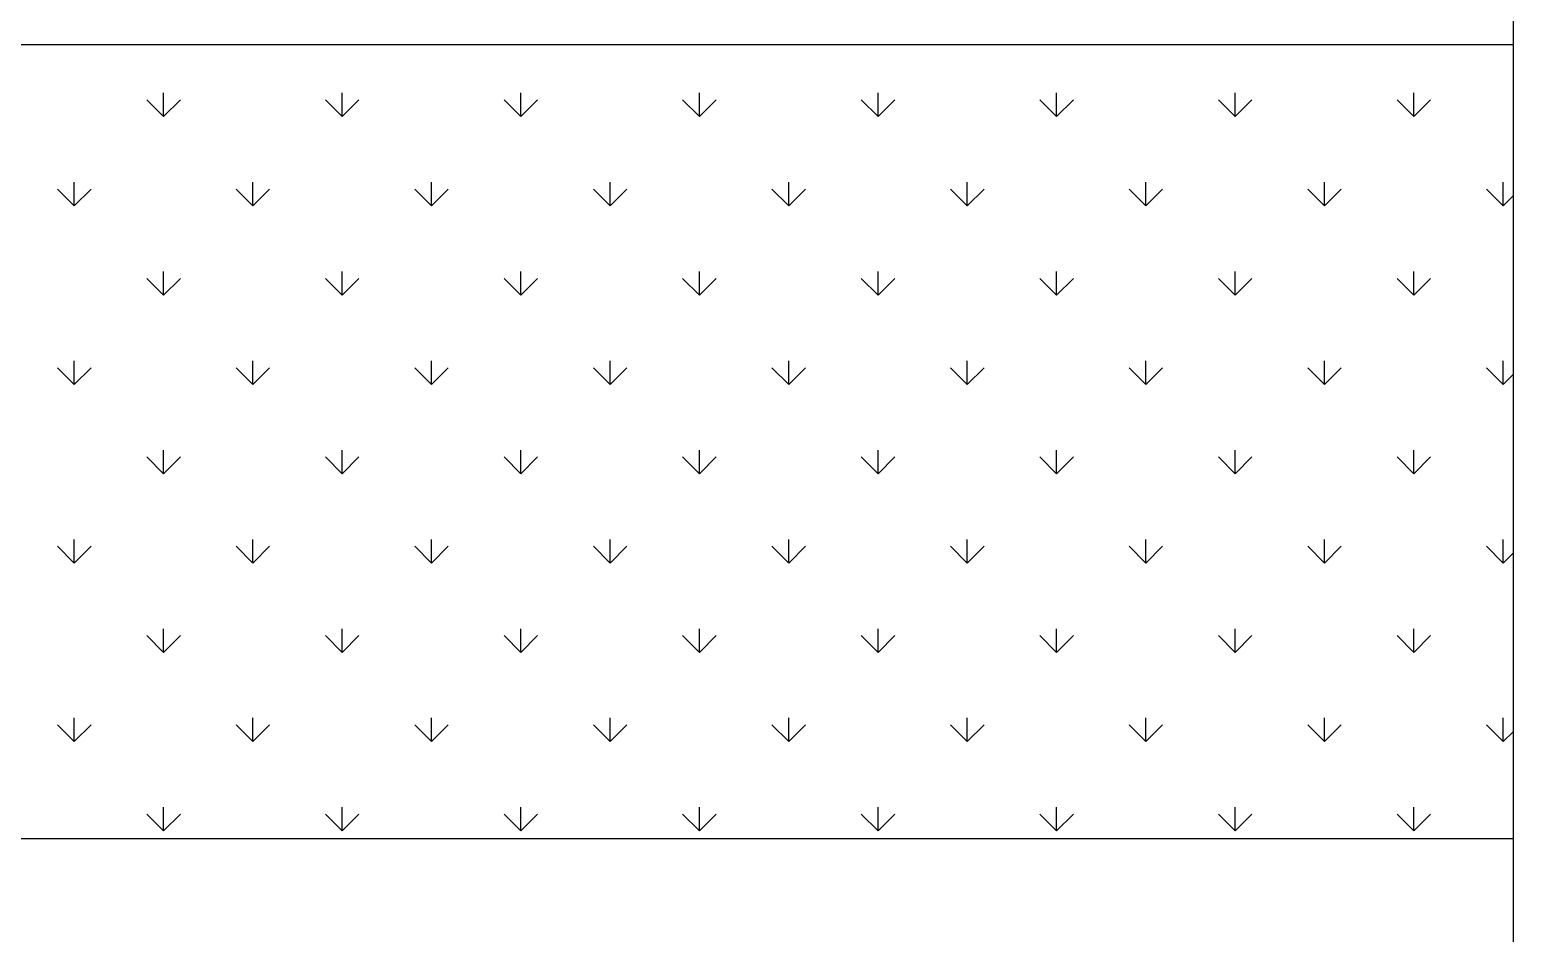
# Model space of a CAD drawing. Header units: inches. Extents: x -580 to 220, y 1335 to 2135.
# Drawn here: x -15.9 to 46.8, y 1909.5 to 1947.7 of the extents above; entities that cross this region are included whole.
import ezdxf

# ---------------------------------------------------------------- set-up
doc = ezdxf.new("R2010")
doc.units = ezdxf.units.IN
doc.header["$MEASUREMENT"] = 0
for name, color, linetype in [('Corte exterior', 7, 'Continuous'), ('Grabado linea bajo', 7, 'Continuous'), ('grabado linea intenso', 7, 'Continuous'), ('grabado linea medio', 7, 'Continuous')]:
    doc.layers.add(name, color=color, linetype=linetype)

# ---------------------------------------------------------------- blocks, each defined once
blk = doc.blocks.new('block 3')
at = {"layer": 'Corte exterior', "color": 1, "lineweight": 25}
blk.add_lwpolyline([(-553.238, 1812.995), (46.762, 1812.995), (46.762, 2112.995), (-553.238, 2112.995), (-553.238, 1812.995)], dxfattribs=at)
blk = doc.blocks.new('block 15')
at = {"layer": 'grabado linea intenso', "color": 2, "lineweight": 25}
blk.add_open_spline([(46.762, 2033.546), (46.762, 2033.546), (-202.238, 2033.546), (-202.238, 2033.546), (-207.761, 2033.546), (-212.238, 2029.069), (-212.238, 2023.546), (-212.238, 2023.546), (-212.238, 1923.546), (-212.238, 1923.546), (-212.238, 1918.023), (-207.761, 1913.546), (-202.238, 1913.546), (-202.238, 1913.546), (46.762, 1913.546), (46.762, 1913.546)], degree=3, knots=[0, 0, 0, 0, 1, 1, 1, 2, 2, 2, 3, 3, 3, 4, 4, 4, 5, 5, 5, 5], dxfattribs=at)
blk = doc.blocks.new('block 21')
at = {"layer": 'grabado linea medio', "color": 3, "lineweight": 25}
blk.add_lwpolyline([(-54.776, 1913.546), (-54.776, 1947.077), (46.762, 1947.077)], dxfattribs=at)
blk = doc.blocks.new('block 574')
at = {"layer": 'Grabado linea bajo', "color": 4, "lineweight": 25}
blk.add_lwpolyline([(-14.018, 1917.64), (-14.018, 1918.64)], dxfattribs=at)
blk = doc.blocks.new('block 575')
at = {"layer": 'Grabado linea bajo', "color": 4, "lineweight": 25}
blk.add_lwpolyline([(-14.018, 1925.183), (-14.018, 1926.183)], dxfattribs=at)
blk = doc.blocks.new('block 576')
at = {"layer": 'Grabado linea bajo', "color": 4, "lineweight": 25}
blk.add_lwpolyline([(-14.018, 1932.726), (-14.018, 1933.727)], dxfattribs=at)
blk = doc.blocks.new('block 577')
at = {"layer": 'Grabado linea bajo', "color": 4, "lineweight": 25}
blk.add_lwpolyline([(-14.018, 1940.27), (-14.018, 1941.27)], dxfattribs=at)
blk = doc.blocks.new('block 583')
at = {"layer": 'Grabado linea bajo', "color": 4, "lineweight": 25}
blk.add_lwpolyline([(-10.247, 1913.868), (-10.247, 1914.868)], dxfattribs=at)
blk = doc.blocks.new('block 584')
at = {"layer": 'Grabado linea bajo', "color": 4, "lineweight": 25}
blk.add_lwpolyline([(-10.247, 1921.411), (-10.247, 1922.411)], dxfattribs=at)
blk = doc.blocks.new('block 585')
at = {"layer": 'Grabado linea bajo', "color": 4, "lineweight": 25}
blk.add_lwpolyline([(-10.247, 1928.955), (-10.247, 1929.955)], dxfattribs=at)
blk = doc.blocks.new('block 586')
at = {"layer": 'Grabado linea bajo', "color": 4, "lineweight": 25}
blk.add_lwpolyline([(-10.247, 1936.498), (-10.247, 1937.498)], dxfattribs=at)
blk = doc.blocks.new('block 587')
at = {"layer": 'Grabado linea bajo', "color": 4, "lineweight": 25}
blk.add_lwpolyline([(-10.247, 1944.042), (-10.247, 1945.042)], dxfattribs=at)
blk = doc.blocks.new('block 592')
at = {"layer": 'Grabado linea bajo', "color": 4, "lineweight": 25}
blk.add_lwpolyline([(-6.475, 1917.64), (-6.475, 1918.64)], dxfattribs=at)
blk = doc.blocks.new('block 593')
at = {"layer": 'Grabado linea bajo', "color": 4, "lineweight": 25}
blk.add_lwpolyline([(-6.475, 1925.183), (-6.475, 1926.183)], dxfattribs=at)
blk = doc.blocks.new('block 594')
at = {"layer": 'Grabado linea bajo', "color": 4, "lineweight": 25}
blk.add_lwpolyline([(-6.475, 1932.726), (-6.475, 1933.727)], dxfattribs=at)
blk = doc.blocks.new('block 595')
at = {"layer": 'Grabado linea bajo', "color": 4, "lineweight": 25}
blk.add_lwpolyline([(-6.475, 1940.27), (-6.475, 1941.27)], dxfattribs=at)
blk = doc.blocks.new('block 601')
at = {"layer": 'Grabado linea bajo', "color": 4, "lineweight": 25}
blk.add_lwpolyline([(-2.703, 1913.868), (-2.703, 1914.868)], dxfattribs=at)
blk = doc.blocks.new('block 602')
at = {"layer": 'Grabado linea bajo', "color": 4, "lineweight": 25}
blk.add_lwpolyline([(-2.703, 1921.411), (-2.703, 1922.411)], dxfattribs=at)
blk = doc.blocks.new('block 603')
at = {"layer": 'Grabado linea bajo', "color": 4, "lineweight": 25}
blk.add_lwpolyline([(-2.703, 1928.955), (-2.703, 1929.955)], dxfattribs=at)
blk = doc.blocks.new('block 604')
at = {"layer": 'Grabado linea bajo', "color": 4, "lineweight": 25}
blk.add_lwpolyline([(-2.703, 1936.498), (-2.703, 1937.498)], dxfattribs=at)
blk = doc.blocks.new('block 605')
at = {"layer": 'Grabado linea bajo', "color": 4, "lineweight": 25}
blk.add_lwpolyline([(-2.703, 1944.042), (-2.703, 1945.042)], dxfattribs=at)
blk = doc.blocks.new('block 610')
at = {"layer": 'Grabado linea bajo', "color": 4, "lineweight": 25}
blk.add_lwpolyline([(1.068, 1917.64), (1.068, 1918.64)], dxfattribs=at)
blk = doc.blocks.new('block 611')
at = {"layer": 'Grabado linea bajo', "color": 4, "lineweight": 25}
blk.add_lwpolyline([(1.068, 1925.183), (1.068, 1926.183)], dxfattribs=at)
blk = doc.blocks.new('block 612')
at = {"layer": 'Grabado linea bajo', "color": 4, "lineweight": 25}
blk.add_lwpolyline([(1.068, 1932.726), (1.068, 1933.727)], dxfattribs=at)
blk = doc.blocks.new('block 613')
at = {"layer": 'Grabado linea bajo', "color": 4, "lineweight": 25}
blk.add_lwpolyline([(1.068, 1940.27), (1.068, 1941.27)], dxfattribs=at)
blk = doc.blocks.new('block 619')
at = {"layer": 'Grabado linea bajo', "color": 4, "lineweight": 25}
blk.add_lwpolyline([(4.84, 1913.868), (4.84, 1914.868)], dxfattribs=at)
blk = doc.blocks.new('block 620')
at = {"layer": 'Grabado linea bajo', "color": 4, "lineweight": 25}
blk.add_lwpolyline([(4.84, 1921.411), (4.84, 1922.411)], dxfattribs=at)
blk = doc.blocks.new('block 621')
at = {"layer": 'Grabado linea bajo', "color": 4, "lineweight": 25}
blk.add_lwpolyline([(4.84, 1928.955), (4.84, 1929.955)], dxfattribs=at)
blk = doc.blocks.new('block 622')
at = {"layer": 'Grabado linea bajo', "color": 4, "lineweight": 25}
blk.add_lwpolyline([(4.84, 1936.498), (4.84, 1937.498)], dxfattribs=at)
blk = doc.blocks.new('block 623')
at = {"layer": 'Grabado linea bajo', "color": 4, "lineweight": 25}
blk.add_lwpolyline([(4.84, 1944.042), (4.84, 1945.042)], dxfattribs=at)
blk = doc.blocks.new('block 628')
at = {"layer": 'Grabado linea bajo', "color": 4, "lineweight": 25}
blk.add_lwpolyline([(8.612, 1917.64), (8.612, 1918.64)], dxfattribs=at)
blk = doc.blocks.new('block 629')
at = {"layer": 'Grabado linea bajo', "color": 4, "lineweight": 25}
blk.add_lwpolyline([(8.612, 1925.183), (8.612, 1926.183)], dxfattribs=at)
blk = doc.blocks.new('block 630')
at = {"layer": 'Grabado linea bajo', "color": 4, "lineweight": 25}
blk.add_lwpolyline([(8.612, 1932.726), (8.612, 1933.727)], dxfattribs=at)
blk = doc.blocks.new('block 631')
at = {"layer": 'Grabado linea bajo', "color": 4, "lineweight": 25}
blk.add_lwpolyline([(8.612, 1940.27), (8.612, 1941.27)], dxfattribs=at)
blk = doc.blocks.new('block 637')
at = {"layer": 'Grabado linea bajo', "color": 4, "lineweight": 25}
blk.add_lwpolyline([(12.384, 1913.868), (12.384, 1914.868)], dxfattribs=at)
blk = doc.blocks.new('block 638')
at = {"layer": 'Grabado linea bajo', "color": 4, "lineweight": 25}
blk.add_lwpolyline([(12.384, 1921.411), (12.384, 1922.411)], dxfattribs=at)
blk = doc.blocks.new('block 639')
at = {"layer": 'Grabado linea bajo', "color": 4, "lineweight": 25}
blk.add_lwpolyline([(12.384, 1928.955), (12.384, 1929.955)], dxfattribs=at)
blk = doc.blocks.new('block 640')
at = {"layer": 'Grabado linea bajo', "color": 4, "lineweight": 25}
blk.add_lwpolyline([(12.384, 1936.498), (12.384, 1937.498)], dxfattribs=at)
blk = doc.blocks.new('block 641')
at = {"layer": 'Grabado linea bajo', "color": 4, "lineweight": 25}
blk.add_lwpolyline([(12.384, 1944.042), (12.384, 1945.042)], dxfattribs=at)
blk = doc.blocks.new('block 646')
at = {"layer": 'Grabado linea bajo', "color": 4, "lineweight": 25}
blk.add_lwpolyline([(16.155, 1917.64), (16.155, 1918.64)], dxfattribs=at)
blk = doc.blocks.new('block 647')
at = {"layer": 'Grabado linea bajo', "color": 4, "lineweight": 25}
blk.add_lwpolyline([(16.155, 1925.183), (16.155, 1926.183)], dxfattribs=at)
blk = doc.blocks.new('block 648')
at = {"layer": 'Grabado linea bajo', "color": 4, "lineweight": 25}
blk.add_lwpolyline([(16.155, 1932.726), (16.155, 1933.727)], dxfattribs=at)
blk = doc.blocks.new('block 649')
at = {"layer": 'Grabado linea bajo', "color": 4, "lineweight": 25}
blk.add_lwpolyline([(16.155, 1940.27), (16.155, 1941.27)], dxfattribs=at)
blk = doc.blocks.new('block 655')
at = {"layer": 'Grabado linea bajo', "color": 4, "lineweight": 25}
blk.add_lwpolyline([(19.927, 1913.868), (19.927, 1914.868)], dxfattribs=at)
blk = doc.blocks.new('block 656')
at = {"layer": 'Grabado linea bajo', "color": 4, "lineweight": 25}
blk.add_lwpolyline([(19.927, 1921.411), (19.927, 1922.411)], dxfattribs=at)
blk = doc.blocks.new('block 657')
at = {"layer": 'Grabado linea bajo', "color": 4, "lineweight": 25}
blk.add_lwpolyline([(19.927, 1928.955), (19.927, 1929.955)], dxfattribs=at)
blk = doc.blocks.new('block 658')
at = {"layer": 'Grabado linea bajo', "color": 4, "lineweight": 25}
blk.add_lwpolyline([(19.927, 1936.498), (19.927, 1937.498)], dxfattribs=at)
blk = doc.blocks.new('block 659')
at = {"layer": 'Grabado linea bajo', "color": 4, "lineweight": 25}
blk.add_lwpolyline([(19.927, 1944.042), (19.927, 1945.042)], dxfattribs=at)
blk = doc.blocks.new('block 664')
at = {"layer": 'Grabado linea bajo', "color": 4, "lineweight": 25}
blk.add_lwpolyline([(23.699, 1917.64), (23.699, 1918.64)], dxfattribs=at)
blk = doc.blocks.new('block 665')
at = {"layer": 'Grabado linea bajo', "color": 4, "lineweight": 25}
blk.add_lwpolyline([(23.699, 1925.183), (23.699, 1926.183)], dxfattribs=at)
blk = doc.blocks.new('block 666')
at = {"layer": 'Grabado linea bajo', "color": 4, "lineweight": 25}
blk.add_lwpolyline([(23.699, 1932.726), (23.699, 1933.727)], dxfattribs=at)
blk = doc.blocks.new('block 667')
at = {"layer": 'Grabado linea bajo', "color": 4, "lineweight": 25}
blk.add_lwpolyline([(23.699, 1940.27), (23.699, 1941.27)], dxfattribs=at)
blk = doc.blocks.new('block 673')
at = {"layer": 'Grabado linea bajo', "color": 4, "lineweight": 25}
blk.add_lwpolyline([(27.47, 1913.868), (27.47, 1914.868)], dxfattribs=at)
blk = doc.blocks.new('block 674')
at = {"layer": 'Grabado linea bajo', "color": 4, "lineweight": 25}
blk.add_lwpolyline([(27.47, 1921.411), (27.47, 1922.411)], dxfattribs=at)
blk = doc.blocks.new('block 675')
at = {"layer": 'Grabado linea bajo', "color": 4, "lineweight": 25}
blk.add_lwpolyline([(27.47, 1928.955), (27.47, 1929.955)], dxfattribs=at)
blk = doc.blocks.new('block 676')
at = {"layer": 'Grabado linea bajo', "color": 4, "lineweight": 25}
blk.add_lwpolyline([(27.47, 1936.498), (27.47, 1937.498)], dxfattribs=at)
blk = doc.blocks.new('block 677')
at = {"layer": 'Grabado linea bajo', "color": 4, "lineweight": 25}
blk.add_lwpolyline([(27.47, 1944.042), (27.47, 1945.042)], dxfattribs=at)
blk = doc.blocks.new('block 682')
at = {"layer": 'Grabado linea bajo', "color": 4, "lineweight": 25}
blk.add_lwpolyline([(31.242, 1917.64), (31.242, 1918.64)], dxfattribs=at)
blk = doc.blocks.new('block 683')
at = {"layer": 'Grabado linea bajo', "color": 4, "lineweight": 25}
blk.add_lwpolyline([(31.242, 1925.183), (31.242, 1926.183)], dxfattribs=at)
blk = doc.blocks.new('block 684')
at = {"layer": 'Grabado linea bajo', "color": 4, "lineweight": 25}
blk.add_lwpolyline([(31.242, 1932.726), (31.242, 1933.727)], dxfattribs=at)
blk = doc.blocks.new('block 685')
at = {"layer": 'Grabado linea bajo', "color": 4, "lineweight": 25}
blk.add_lwpolyline([(31.242, 1940.27), (31.242, 1941.27)], dxfattribs=at)
blk = doc.blocks.new('block 691')
at = {"layer": 'Grabado linea bajo', "color": 4, "lineweight": 25}
blk.add_lwpolyline([(35.014, 1913.868), (35.014, 1914.868)], dxfattribs=at)
blk = doc.blocks.new('block 692')
at = {"layer": 'Grabado linea bajo', "color": 4, "lineweight": 25}
blk.add_lwpolyline([(35.014, 1921.411), (35.014, 1922.411)], dxfattribs=at)
blk = doc.blocks.new('block 693')
at = {"layer": 'Grabado linea bajo', "color": 4, "lineweight": 25}
blk.add_lwpolyline([(35.014, 1928.955), (35.014, 1929.955)], dxfattribs=at)
blk = doc.blocks.new('block 694')
at = {"layer": 'Grabado linea bajo', "color": 4, "lineweight": 25}
blk.add_lwpolyline([(35.014, 1936.498), (35.014, 1937.498)], dxfattribs=at)
blk = doc.blocks.new('block 695')
at = {"layer": 'Grabado linea bajo', "color": 4, "lineweight": 25}
blk.add_lwpolyline([(35.014, 1944.042), (35.014, 1945.042)], dxfattribs=at)
blk = doc.blocks.new('block 700')
at = {"layer": 'Grabado linea bajo', "color": 4, "lineweight": 25}
blk.add_lwpolyline([(38.786, 1917.64), (38.786, 1918.64)], dxfattribs=at)
blk = doc.blocks.new('block 701')
at = {"layer": 'Grabado linea bajo', "color": 4, "lineweight": 25}
blk.add_lwpolyline([(38.786, 1925.183), (38.786, 1926.183)], dxfattribs=at)
blk = doc.blocks.new('block 702')
at = {"layer": 'Grabado linea bajo', "color": 4, "lineweight": 25}
blk.add_lwpolyline([(38.786, 1932.726), (38.786, 1933.727)], dxfattribs=at)
blk = doc.blocks.new('block 703')
at = {"layer": 'Grabado linea bajo', "color": 4, "lineweight": 25}
blk.add_lwpolyline([(38.786, 1940.27), (38.786, 1941.27)], dxfattribs=at)
blk = doc.blocks.new('block 709')
at = {"layer": 'Grabado linea bajo', "color": 4, "lineweight": 25}
blk.add_lwpolyline([(42.557, 1913.868), (42.557, 1914.868)], dxfattribs=at)
blk = doc.blocks.new('block 710')
at = {"layer": 'Grabado linea bajo', "color": 4, "lineweight": 25}
blk.add_lwpolyline([(42.557, 1921.411), (42.557, 1922.411)], dxfattribs=at)
blk = doc.blocks.new('block 711')
at = {"layer": 'Grabado linea bajo', "color": 4, "lineweight": 25}
blk.add_lwpolyline([(42.557, 1928.955), (42.557, 1929.955)], dxfattribs=at)
blk = doc.blocks.new('block 712')
at = {"layer": 'Grabado linea bajo', "color": 4, "lineweight": 25}
blk.add_lwpolyline([(42.557, 1936.498), (42.557, 1937.498)], dxfattribs=at)
blk = doc.blocks.new('block 713')
at = {"layer": 'Grabado linea bajo', "color": 4, "lineweight": 25}
blk.add_lwpolyline([(42.557, 1944.042), (42.557, 1945.042)], dxfattribs=at)
blk = doc.blocks.new('block 718')
at = {"layer": 'Grabado linea bajo', "color": 4, "lineweight": 25}
blk.add_lwpolyline([(46.329, 1917.64), (46.329, 1918.64)], dxfattribs=at)
blk = doc.blocks.new('block 719')
at = {"layer": 'Grabado linea bajo', "color": 4, "lineweight": 25}
blk.add_lwpolyline([(46.329, 1925.183), (46.329, 1926.183)], dxfattribs=at)
blk = doc.blocks.new('block 720')
at = {"layer": 'Grabado linea bajo', "color": 4, "lineweight": 25}
blk.add_lwpolyline([(46.329, 1932.726), (46.329, 1933.727)], dxfattribs=at)
blk = doc.blocks.new('block 721')
at = {"layer": 'Grabado linea bajo', "color": 4, "lineweight": 25}
blk.add_lwpolyline([(46.329, 1940.27), (46.329, 1941.27)], dxfattribs=at)
blk = doc.blocks.new('block 1353')
at = {"layer": 'Grabado linea bajo', "color": 4, "lineweight": 25}
blk.add_lwpolyline([(-14.018, 1940.27), (-13.311, 1940.977)], dxfattribs=at)
blk = doc.blocks.new('block 1354')
at = {"layer": 'Grabado linea bajo', "color": 4, "lineweight": 25}
blk.add_lwpolyline([(-10.247, 1944.042), (-9.539, 1944.749)], dxfattribs=at)
blk = doc.blocks.new('block 1361')
at = {"layer": 'Grabado linea bajo', "color": 4, "lineweight": 25}
blk.add_lwpolyline([(-14.018, 1932.726), (-13.311, 1933.434)], dxfattribs=at)
blk = doc.blocks.new('block 1362')
at = {"layer": 'Grabado linea bajo', "color": 4, "lineweight": 25}
blk.add_lwpolyline([(-10.247, 1936.498), (-9.539, 1937.205)], dxfattribs=at)
blk = doc.blocks.new('block 1363')
at = {"layer": 'Grabado linea bajo', "color": 4, "lineweight": 25}
blk.add_lwpolyline([(-6.475, 1940.27), (-5.768, 1940.977)], dxfattribs=at)
blk = doc.blocks.new('block 1364')
at = {"layer": 'Grabado linea bajo', "color": 4, "lineweight": 25}
blk.add_lwpolyline([(-2.703, 1944.042), (-1.996, 1944.749)], dxfattribs=at)
blk = doc.blocks.new('block 1368')
at = {"layer": 'Grabado linea bajo', "color": 4, "lineweight": 25}
blk.add_lwpolyline([(-14.018, 1925.183), (-13.311, 1925.89)], dxfattribs=at)
blk = doc.blocks.new('block 1369')
at = {"layer": 'Grabado linea bajo', "color": 4, "lineweight": 25}
blk.add_lwpolyline([(-10.247, 1928.955), (-9.539, 1929.662)], dxfattribs=at)
blk = doc.blocks.new('block 1370')
at = {"layer": 'Grabado linea bajo', "color": 4, "lineweight": 25}
blk.add_lwpolyline([(-6.475, 1932.726), (-5.768, 1933.434)], dxfattribs=at)
blk = doc.blocks.new('block 1371')
at = {"layer": 'Grabado linea bajo', "color": 4, "lineweight": 25}
blk.add_lwpolyline([(-2.703, 1936.498), (-1.996, 1937.205)], dxfattribs=at)
blk = doc.blocks.new('block 1372')
at = {"layer": 'Grabado linea bajo', "color": 4, "lineweight": 25}
blk.add_lwpolyline([(1.068, 1940.27), (1.776, 1940.977)], dxfattribs=at)
blk = doc.blocks.new('block 1373')
at = {"layer": 'Grabado linea bajo', "color": 4, "lineweight": 25}
blk.add_lwpolyline([(4.84, 1944.042), (5.547, 1944.749)], dxfattribs=at)
blk = doc.blocks.new('block 1375')
at = {"layer": 'Grabado linea bajo', "color": 4, "lineweight": 25}
blk.add_lwpolyline([(-14.018, 1917.64), (-13.311, 1918.347)], dxfattribs=at)
blk = doc.blocks.new('block 1376')
at = {"layer": 'Grabado linea bajo', "color": 4, "lineweight": 25}
blk.add_lwpolyline([(-10.247, 1921.411), (-9.539, 1922.119)], dxfattribs=at)
blk = doc.blocks.new('block 1377')
at = {"layer": 'Grabado linea bajo', "color": 4, "lineweight": 25}
blk.add_lwpolyline([(-6.475, 1925.183), (-5.768, 1925.89)], dxfattribs=at)
blk = doc.blocks.new('block 1378')
at = {"layer": 'Grabado linea bajo', "color": 4, "lineweight": 25}
blk.add_lwpolyline([(-2.703, 1928.955), (-1.996, 1929.662)], dxfattribs=at)
blk = doc.blocks.new('block 1379')
at = {"layer": 'Grabado linea bajo', "color": 4, "lineweight": 25}
blk.add_lwpolyline([(1.068, 1932.726), (1.776, 1933.434)], dxfattribs=at)
blk = doc.blocks.new('block 1380')
at = {"layer": 'Grabado linea bajo', "color": 4, "lineweight": 25}
blk.add_lwpolyline([(4.84, 1936.498), (5.547, 1937.205)], dxfattribs=at)
blk = doc.blocks.new('block 1381')
at = {"layer": 'Grabado linea bajo', "color": 4, "lineweight": 25}
blk.add_lwpolyline([(8.612, 1940.27), (9.319, 1940.977)], dxfattribs=at)
blk = doc.blocks.new('block 1382')
at = {"layer": 'Grabado linea bajo', "color": 4, "lineweight": 25}
blk.add_lwpolyline([(12.384, 1944.042), (13.091, 1944.749)], dxfattribs=at)
blk = doc.blocks.new('block 1383')
at = {"layer": 'Grabado linea bajo', "color": 4, "lineweight": 25}
blk.add_lwpolyline([(-10.247, 1913.868), (-9.539, 1914.575)], dxfattribs=at)
blk = doc.blocks.new('block 1384')
at = {"layer": 'Grabado linea bajo', "color": 4, "lineweight": 25}
blk.add_lwpolyline([(-6.475, 1917.64), (-5.768, 1918.347)], dxfattribs=at)
blk = doc.blocks.new('block 1385')
at = {"layer": 'Grabado linea bajo', "color": 4, "lineweight": 25}
blk.add_lwpolyline([(-2.703, 1921.411), (-1.996, 1922.119)], dxfattribs=at)
blk = doc.blocks.new('block 1386')
at = {"layer": 'Grabado linea bajo', "color": 4, "lineweight": 25}
blk.add_lwpolyline([(1.068, 1925.183), (1.776, 1925.89)], dxfattribs=at)
blk = doc.blocks.new('block 1387')
at = {"layer": 'Grabado linea bajo', "color": 4, "lineweight": 25}
blk.add_lwpolyline([(4.84, 1928.955), (5.547, 1929.662)], dxfattribs=at)
blk = doc.blocks.new('block 1388')
at = {"layer": 'Grabado linea bajo', "color": 4, "lineweight": 25}
blk.add_lwpolyline([(8.612, 1932.726), (9.319, 1933.434)], dxfattribs=at)
blk = doc.blocks.new('block 1389')
at = {"layer": 'Grabado linea bajo', "color": 4, "lineweight": 25}
blk.add_lwpolyline([(12.384, 1936.498), (13.091, 1937.205)], dxfattribs=at)
blk = doc.blocks.new('block 1390')
at = {"layer": 'Grabado linea bajo', "color": 4, "lineweight": 25}
blk.add_lwpolyline([(16.155, 1940.27), (16.863, 1940.977)], dxfattribs=at)
blk = doc.blocks.new('block 1391')
at = {"layer": 'Grabado linea bajo', "color": 4, "lineweight": 25}
blk.add_lwpolyline([(19.927, 1944.042), (20.634, 1944.749)], dxfattribs=at)
blk = doc.blocks.new('block 1392')
at = {"layer": 'Grabado linea bajo', "color": 4, "lineweight": 25}
blk.add_lwpolyline([(-2.703, 1913.868), (-1.996, 1914.575)], dxfattribs=at)
blk = doc.blocks.new('block 1393')
at = {"layer": 'Grabado linea bajo', "color": 4, "lineweight": 25}
blk.add_lwpolyline([(1.068, 1917.64), (1.776, 1918.347)], dxfattribs=at)
blk = doc.blocks.new('block 1394')
at = {"layer": 'Grabado linea bajo', "color": 4, "lineweight": 25}
blk.add_lwpolyline([(4.84, 1921.411), (5.547, 1922.119)], dxfattribs=at)
blk = doc.blocks.new('block 1395')
at = {"layer": 'Grabado linea bajo', "color": 4, "lineweight": 25}
blk.add_lwpolyline([(8.612, 1925.183), (9.319, 1925.89)], dxfattribs=at)
blk = doc.blocks.new('block 1396')
at = {"layer": 'Grabado linea bajo', "color": 4, "lineweight": 25}
blk.add_lwpolyline([(12.384, 1928.955), (13.091, 1929.662)], dxfattribs=at)
blk = doc.blocks.new('block 1397')
at = {"layer": 'Grabado linea bajo', "color": 4, "lineweight": 25}
blk.add_lwpolyline([(16.155, 1932.726), (16.863, 1933.434)], dxfattribs=at)
blk = doc.blocks.new('block 1398')
at = {"layer": 'Grabado linea bajo', "color": 4, "lineweight": 25}
blk.add_lwpolyline([(19.927, 1936.498), (20.634, 1937.205)], dxfattribs=at)
blk = doc.blocks.new('block 1399')
at = {"layer": 'Grabado linea bajo', "color": 4, "lineweight": 25}
blk.add_lwpolyline([(23.699, 1940.27), (24.406, 1940.977)], dxfattribs=at)
blk = doc.blocks.new('block 1400')
at = {"layer": 'Grabado linea bajo', "color": 4, "lineweight": 25}
blk.add_lwpolyline([(27.47, 1944.042), (28.178, 1944.749)], dxfattribs=at)
blk = doc.blocks.new('block 1401')
at = {"layer": 'Grabado linea bajo', "color": 4, "lineweight": 25}
blk.add_lwpolyline([(4.84, 1913.868), (5.547, 1914.575)], dxfattribs=at)
blk = doc.blocks.new('block 1402')
at = {"layer": 'Grabado linea bajo', "color": 4, "lineweight": 25}
blk.add_lwpolyline([(8.612, 1917.64), (9.319, 1918.347)], dxfattribs=at)
blk = doc.blocks.new('block 1403')
at = {"layer": 'Grabado linea bajo', "color": 4, "lineweight": 25}
blk.add_lwpolyline([(12.384, 1921.411), (13.091, 1922.119)], dxfattribs=at)
blk = doc.blocks.new('block 1404')
at = {"layer": 'Grabado linea bajo', "color": 4, "lineweight": 25}
blk.add_lwpolyline([(16.155, 1925.183), (16.863, 1925.89)], dxfattribs=at)
blk = doc.blocks.new('block 1405')
at = {"layer": 'Grabado linea bajo', "color": 4, "lineweight": 25}
blk.add_lwpolyline([(19.927, 1928.955), (20.634, 1929.662)], dxfattribs=at)
blk = doc.blocks.new('block 1406')
at = {"layer": 'Grabado linea bajo', "color": 4, "lineweight": 25}
blk.add_lwpolyline([(23.699, 1932.726), (24.406, 1933.434)], dxfattribs=at)
blk = doc.blocks.new('block 1407')
at = {"layer": 'Grabado linea bajo', "color": 4, "lineweight": 25}
blk.add_lwpolyline([(27.47, 1936.498), (28.178, 1937.205)], dxfattribs=at)
blk = doc.blocks.new('block 1408')
at = {"layer": 'Grabado linea bajo', "color": 4, "lineweight": 25}
blk.add_lwpolyline([(31.242, 1940.27), (31.949, 1940.977)], dxfattribs=at)
blk = doc.blocks.new('block 1409')
at = {"layer": 'Grabado linea bajo', "color": 4, "lineweight": 25}
blk.add_lwpolyline([(35.014, 1944.042), (35.721, 1944.749)], dxfattribs=at)
blk = doc.blocks.new('block 1410')
at = {"layer": 'Grabado linea bajo', "color": 4, "lineweight": 25}
blk.add_lwpolyline([(12.384, 1913.868), (13.091, 1914.575)], dxfattribs=at)
blk = doc.blocks.new('block 1411')
at = {"layer": 'Grabado linea bajo', "color": 4, "lineweight": 25}
blk.add_lwpolyline([(16.155, 1917.64), (16.863, 1918.347)], dxfattribs=at)
blk = doc.blocks.new('block 1412')
at = {"layer": 'Grabado linea bajo', "color": 4, "lineweight": 25}
blk.add_lwpolyline([(19.927, 1921.411), (20.634, 1922.119)], dxfattribs=at)
blk = doc.blocks.new('block 1413')
at = {"layer": 'Grabado linea bajo', "color": 4, "lineweight": 25}
blk.add_lwpolyline([(23.699, 1925.183), (24.406, 1925.89)], dxfattribs=at)
blk = doc.blocks.new('block 1414')
at = {"layer": 'Grabado linea bajo', "color": 4, "lineweight": 25}
blk.add_lwpolyline([(27.47, 1928.955), (28.178, 1929.662)], dxfattribs=at)
blk = doc.blocks.new('block 1415')
at = {"layer": 'Grabado linea bajo', "color": 4, "lineweight": 25}
blk.add_lwpolyline([(31.242, 1932.726), (31.949, 1933.434)], dxfattribs=at)
blk = doc.blocks.new('block 1416')
at = {"layer": 'Grabado linea bajo', "color": 4, "lineweight": 25}
blk.add_lwpolyline([(35.014, 1936.498), (35.721, 1937.205)], dxfattribs=at)
blk = doc.blocks.new('block 1417')
at = {"layer": 'Grabado linea bajo', "color": 4, "lineweight": 25}
blk.add_lwpolyline([(38.786, 1940.27), (39.493, 1940.977)], dxfattribs=at)
blk = doc.blocks.new('block 1418')
at = {"layer": 'Grabado linea bajo', "color": 4, "lineweight": 25}
blk.add_lwpolyline([(42.557, 1944.042), (43.264, 1944.749)], dxfattribs=at)
blk = doc.blocks.new('block 1419')
at = {"layer": 'Grabado linea bajo', "color": 4, "lineweight": 25}
blk.add_lwpolyline([(19.927, 1913.868), (20.634, 1914.575)], dxfattribs=at)
blk = doc.blocks.new('block 1420')
at = {"layer": 'Grabado linea bajo', "color": 4, "lineweight": 25}
blk.add_lwpolyline([(23.699, 1917.64), (24.406, 1918.347)], dxfattribs=at)
blk = doc.blocks.new('block 1421')
at = {"layer": 'Grabado linea bajo', "color": 4, "lineweight": 25}
blk.add_lwpolyline([(27.47, 1921.411), (28.178, 1922.119)], dxfattribs=at)
blk = doc.blocks.new('block 1422')
at = {"layer": 'Grabado linea bajo', "color": 4, "lineweight": 25}
blk.add_lwpolyline([(31.242, 1925.183), (31.949, 1925.89)], dxfattribs=at)
blk = doc.blocks.new('block 1423')
at = {"layer": 'Grabado linea bajo', "color": 4, "lineweight": 25}
blk.add_lwpolyline([(35.014, 1928.955), (35.721, 1929.662)], dxfattribs=at)
blk = doc.blocks.new('block 1424')
at = {"layer": 'Grabado linea bajo', "color": 4, "lineweight": 25}
blk.add_lwpolyline([(38.786, 1932.726), (39.493, 1933.434)], dxfattribs=at)
blk = doc.blocks.new('block 1425')
at = {"layer": 'Grabado linea bajo', "color": 4, "lineweight": 25}
blk.add_lwpolyline([(42.557, 1936.498), (43.264, 1937.205)], dxfattribs=at)
blk = doc.blocks.new('block 1426')
at = {"layer": 'Grabado linea bajo', "color": 4, "lineweight": 25}
blk.add_lwpolyline([(46.329, 1940.27), (46.762, 1940.702)], dxfattribs=at)
blk = doc.blocks.new('block 1427')
at = {"layer": 'Grabado linea bajo', "color": 4, "lineweight": 25}
blk.add_lwpolyline([(27.47, 1913.868), (28.178, 1914.575)], dxfattribs=at)
blk = doc.blocks.new('block 1428')
at = {"layer": 'Grabado linea bajo', "color": 4, "lineweight": 25}
blk.add_lwpolyline([(31.242, 1917.64), (31.949, 1918.347)], dxfattribs=at)
blk = doc.blocks.new('block 1429')
at = {"layer": 'Grabado linea bajo', "color": 4, "lineweight": 25}
blk.add_lwpolyline([(35.014, 1921.411), (35.721, 1922.119)], dxfattribs=at)
blk = doc.blocks.new('block 1430')
at = {"layer": 'Grabado linea bajo', "color": 4, "lineweight": 25}
blk.add_lwpolyline([(38.786, 1925.183), (39.493, 1925.89)], dxfattribs=at)
blk = doc.blocks.new('block 1431')
at = {"layer": 'Grabado linea bajo', "color": 4, "lineweight": 25}
blk.add_lwpolyline([(42.557, 1928.955), (43.264, 1929.662)], dxfattribs=at)
blk = doc.blocks.new('block 1432')
at = {"layer": 'Grabado linea bajo', "color": 4, "lineweight": 25}
blk.add_lwpolyline([(46.329, 1932.726), (46.762, 1933.159)], dxfattribs=at)
blk = doc.blocks.new('block 1433')
at = {"layer": 'Grabado linea bajo', "color": 4, "lineweight": 25}
blk.add_lwpolyline([(35.014, 1913.868), (35.721, 1914.575)], dxfattribs=at)
blk = doc.blocks.new('block 1434')
at = {"layer": 'Grabado linea bajo', "color": 4, "lineweight": 25}
blk.add_lwpolyline([(38.786, 1917.64), (39.493, 1918.347)], dxfattribs=at)
blk = doc.blocks.new('block 1435')
at = {"layer": 'Grabado linea bajo', "color": 4, "lineweight": 25}
blk.add_lwpolyline([(42.557, 1921.411), (43.264, 1922.119)], dxfattribs=at)
blk = doc.blocks.new('block 1436')
at = {"layer": 'Grabado linea bajo', "color": 4, "lineweight": 25}
blk.add_lwpolyline([(46.329, 1925.183), (46.762, 1925.616)], dxfattribs=at)
blk = doc.blocks.new('block 1437')
at = {"layer": 'Grabado linea bajo', "color": 4, "lineweight": 25}
blk.add_lwpolyline([(42.557, 1913.868), (43.264, 1914.575)], dxfattribs=at)
blk = doc.blocks.new('block 1438')
at = {"layer": 'Grabado linea bajo', "color": 4, "lineweight": 25}
blk.add_lwpolyline([(46.329, 1917.64), (46.762, 1918.072)], dxfattribs=at)
blk = doc.blocks.new('block 1936')
at = {"layer": 'Grabado linea bajo', "color": 4, "lineweight": 25}
blk.add_lwpolyline([(-10.247, 1913.868), (-10.954, 1914.575)], dxfattribs=at)
blk = doc.blocks.new('block 1937')
at = {"layer": 'Grabado linea bajo', "color": 4, "lineweight": 25}
blk.add_lwpolyline([(-14.018, 1917.64), (-14.726, 1918.347)], dxfattribs=at)
blk = doc.blocks.new('block 1945')
at = {"layer": 'Grabado linea bajo', "color": 4, "lineweight": 25}
blk.add_lwpolyline([(-2.703, 1913.868), (-3.41, 1914.575)], dxfattribs=at)
blk = doc.blocks.new('block 1946')
at = {"layer": 'Grabado linea bajo', "color": 4, "lineweight": 25}
blk.add_lwpolyline([(-6.475, 1917.64), (-7.182, 1918.347)], dxfattribs=at)
blk = doc.blocks.new('block 1947')
at = {"layer": 'Grabado linea bajo', "color": 4, "lineweight": 25}
blk.add_lwpolyline([(-10.247, 1921.411), (-10.954, 1922.119)], dxfattribs=at)
blk = doc.blocks.new('block 1948')
at = {"layer": 'Grabado linea bajo', "color": 4, "lineweight": 25}
blk.add_lwpolyline([(-14.018, 1925.183), (-14.726, 1925.89)], dxfattribs=at)
blk = doc.blocks.new('block 1954')
at = {"layer": 'Grabado linea bajo', "color": 4, "lineweight": 25}
blk.add_lwpolyline([(4.84, 1913.868), (4.133, 1914.575)], dxfattribs=at)
blk = doc.blocks.new('block 1955')
at = {"layer": 'Grabado linea bajo', "color": 4, "lineweight": 25}
blk.add_lwpolyline([(1.068, 1917.64), (0.361, 1918.347)], dxfattribs=at)
blk = doc.blocks.new('block 1956')
at = {"layer": 'Grabado linea bajo', "color": 4, "lineweight": 25}
blk.add_lwpolyline([(-2.703, 1921.411), (-3.41, 1922.119)], dxfattribs=at)
blk = doc.blocks.new('block 1957')
at = {"layer": 'Grabado linea bajo', "color": 4, "lineweight": 25}
blk.add_lwpolyline([(-6.475, 1925.183), (-7.182, 1925.89)], dxfattribs=at)
blk = doc.blocks.new('block 1958')
at = {"layer": 'Grabado linea bajo', "color": 4, "lineweight": 25}
blk.add_lwpolyline([(-10.247, 1928.955), (-10.954, 1929.662)], dxfattribs=at)
blk = doc.blocks.new('block 1959')
at = {"layer": 'Grabado linea bajo', "color": 4, "lineweight": 25}
blk.add_lwpolyline([(-14.018, 1932.726), (-14.726, 1933.434)], dxfattribs=at)
blk = doc.blocks.new('block 1963')
at = {"layer": 'Grabado linea bajo', "color": 4, "lineweight": 25}
blk.add_lwpolyline([(12.384, 1913.868), (11.676, 1914.575)], dxfattribs=at)
blk = doc.blocks.new('block 1964')
at = {"layer": 'Grabado linea bajo', "color": 4, "lineweight": 25}
blk.add_lwpolyline([(8.612, 1917.64), (7.905, 1918.347)], dxfattribs=at)
blk = doc.blocks.new('block 1965')
at = {"layer": 'Grabado linea bajo', "color": 4, "lineweight": 25}
blk.add_lwpolyline([(4.84, 1921.411), (4.133, 1922.119)], dxfattribs=at)
blk = doc.blocks.new('block 1966')
at = {"layer": 'Grabado linea bajo', "color": 4, "lineweight": 25}
blk.add_lwpolyline([(1.068, 1925.183), (0.361, 1925.89)], dxfattribs=at)
blk = doc.blocks.new('block 1967')
at = {"layer": 'Grabado linea bajo', "color": 4, "lineweight": 25}
blk.add_lwpolyline([(-2.703, 1928.955), (-3.41, 1929.662)], dxfattribs=at)
blk = doc.blocks.new('block 1968')
at = {"layer": 'Grabado linea bajo', "color": 4, "lineweight": 25}
blk.add_lwpolyline([(-6.475, 1932.726), (-7.182, 1933.434)], dxfattribs=at)
blk = doc.blocks.new('block 1969')
at = {"layer": 'Grabado linea bajo', "color": 4, "lineweight": 25}
blk.add_lwpolyline([(-10.247, 1936.498), (-10.954, 1937.205)], dxfattribs=at)
blk = doc.blocks.new('block 1970')
at = {"layer": 'Grabado linea bajo', "color": 4, "lineweight": 25}
blk.add_lwpolyline([(-14.018, 1940.27), (-14.726, 1940.977)], dxfattribs=at)
blk = doc.blocks.new('block 1972')
at = {"layer": 'Grabado linea bajo', "color": 4, "lineweight": 25}
blk.add_lwpolyline([(19.927, 1913.868), (19.22, 1914.575)], dxfattribs=at)
blk = doc.blocks.new('block 1973')
at = {"layer": 'Grabado linea bajo', "color": 4, "lineweight": 25}
blk.add_lwpolyline([(16.155, 1917.64), (15.448, 1918.347)], dxfattribs=at)
blk = doc.blocks.new('block 1974')
at = {"layer": 'Grabado linea bajo', "color": 4, "lineweight": 25}
blk.add_lwpolyline([(12.384, 1921.411), (11.676, 1922.119)], dxfattribs=at)
blk = doc.blocks.new('block 1975')
at = {"layer": 'Grabado linea bajo', "color": 4, "lineweight": 25}
blk.add_lwpolyline([(8.612, 1925.183), (7.905, 1925.89)], dxfattribs=at)
blk = doc.blocks.new('block 1976')
at = {"layer": 'Grabado linea bajo', "color": 4, "lineweight": 25}
blk.add_lwpolyline([(4.84, 1928.955), (4.133, 1929.662)], dxfattribs=at)
blk = doc.blocks.new('block 1977')
at = {"layer": 'Grabado linea bajo', "color": 4, "lineweight": 25}
blk.add_lwpolyline([(1.068, 1932.726), (0.361, 1933.434)], dxfattribs=at)
blk = doc.blocks.new('block 1978')
at = {"layer": 'Grabado linea bajo', "color": 4, "lineweight": 25}
blk.add_lwpolyline([(-2.703, 1936.498), (-3.41, 1937.205)], dxfattribs=at)
blk = doc.blocks.new('block 1979')
at = {"layer": 'Grabado linea bajo', "color": 4, "lineweight": 25}
blk.add_lwpolyline([(-6.475, 1940.27), (-7.182, 1940.977)], dxfattribs=at)
blk = doc.blocks.new('block 1980')
at = {"layer": 'Grabado linea bajo', "color": 4, "lineweight": 25}
blk.add_lwpolyline([(-10.247, 1944.042), (-10.954, 1944.749)], dxfattribs=at)
blk = doc.blocks.new('block 1981')
at = {"layer": 'Grabado linea bajo', "color": 4, "lineweight": 25}
blk.add_lwpolyline([(27.47, 1913.868), (26.763, 1914.575)], dxfattribs=at)
blk = doc.blocks.new('block 1982')
at = {"layer": 'Grabado linea bajo', "color": 4, "lineweight": 25}
blk.add_lwpolyline([(23.699, 1917.64), (22.992, 1918.347)], dxfattribs=at)
blk = doc.blocks.new('block 1983')
at = {"layer": 'Grabado linea bajo', "color": 4, "lineweight": 25}
blk.add_lwpolyline([(19.927, 1921.411), (19.22, 1922.119)], dxfattribs=at)
blk = doc.blocks.new('block 1984')
at = {"layer": 'Grabado linea bajo', "color": 4, "lineweight": 25}
blk.add_lwpolyline([(16.155, 1925.183), (15.448, 1925.89)], dxfattribs=at)
blk = doc.blocks.new('block 1985')
at = {"layer": 'Grabado linea bajo', "color": 4, "lineweight": 25}
blk.add_lwpolyline([(12.384, 1928.955), (11.676, 1929.662)], dxfattribs=at)
blk = doc.blocks.new('block 1986')
at = {"layer": 'Grabado linea bajo', "color": 4, "lineweight": 25}
blk.add_lwpolyline([(8.612, 1932.726), (7.905, 1933.434)], dxfattribs=at)
blk = doc.blocks.new('block 1987')
at = {"layer": 'Grabado linea bajo', "color": 4, "lineweight": 25}
blk.add_lwpolyline([(4.84, 1936.498), (4.133, 1937.205)], dxfattribs=at)
blk = doc.blocks.new('block 1988')
at = {"layer": 'Grabado linea bajo', "color": 4, "lineweight": 25}
blk.add_lwpolyline([(1.068, 1940.27), (0.361, 1940.977)], dxfattribs=at)
blk = doc.blocks.new('block 1989')
at = {"layer": 'Grabado linea bajo', "color": 4, "lineweight": 25}
blk.add_lwpolyline([(-2.703, 1944.042), (-3.41, 1944.749)], dxfattribs=at)
blk = doc.blocks.new('block 1990')
at = {"layer": 'Grabado linea bajo', "color": 4, "lineweight": 25}
blk.add_lwpolyline([(35.014, 1913.868), (34.307, 1914.575)], dxfattribs=at)
blk = doc.blocks.new('block 1991')
at = {"layer": 'Grabado linea bajo', "color": 4, "lineweight": 25}
blk.add_lwpolyline([(31.242, 1917.64), (30.535, 1918.347)], dxfattribs=at)
blk = doc.blocks.new('block 1992')
at = {"layer": 'Grabado linea bajo', "color": 4, "lineweight": 25}
blk.add_lwpolyline([(27.47, 1921.411), (26.763, 1922.119)], dxfattribs=at)
blk = doc.blocks.new('block 1993')
at = {"layer": 'Grabado linea bajo', "color": 4, "lineweight": 25}
blk.add_lwpolyline([(23.699, 1925.183), (22.992, 1925.89)], dxfattribs=at)
blk = doc.blocks.new('block 1994')
at = {"layer": 'Grabado linea bajo', "color": 4, "lineweight": 25}
blk.add_lwpolyline([(19.927, 1928.955), (19.22, 1929.662)], dxfattribs=at)
blk = doc.blocks.new('block 1995')
at = {"layer": 'Grabado linea bajo', "color": 4, "lineweight": 25}
blk.add_lwpolyline([(16.155, 1932.726), (15.448, 1933.434)], dxfattribs=at)
blk = doc.blocks.new('block 1996')
at = {"layer": 'Grabado linea bajo', "color": 4, "lineweight": 25}
blk.add_lwpolyline([(12.384, 1936.498), (11.676, 1937.205)], dxfattribs=at)
blk = doc.blocks.new('block 1997')
at = {"layer": 'Grabado linea bajo', "color": 4, "lineweight": 25}
blk.add_lwpolyline([(8.612, 1940.27), (7.905, 1940.977)], dxfattribs=at)
blk = doc.blocks.new('block 1998')
at = {"layer": 'Grabado linea bajo', "color": 4, "lineweight": 25}
blk.add_lwpolyline([(4.84, 1944.042), (4.133, 1944.749)], dxfattribs=at)
blk = doc.blocks.new('block 2000')
at = {"layer": 'Grabado linea bajo', "color": 4, "lineweight": 25}
blk.add_lwpolyline([(42.557, 1913.868), (41.85, 1914.575)], dxfattribs=at)
blk = doc.blocks.new('block 2001')
at = {"layer": 'Grabado linea bajo', "color": 4, "lineweight": 25}
blk.add_lwpolyline([(38.786, 1917.64), (38.078, 1918.347)], dxfattribs=at)
blk = doc.blocks.new('block 2002')
at = {"layer": 'Grabado linea bajo', "color": 4, "lineweight": 25}
blk.add_lwpolyline([(35.014, 1921.411), (34.307, 1922.119)], dxfattribs=at)
blk = doc.blocks.new('block 2003')
at = {"layer": 'Grabado linea bajo', "color": 4, "lineweight": 25}
blk.add_lwpolyline([(31.242, 1925.183), (30.535, 1925.89)], dxfattribs=at)
blk = doc.blocks.new('block 2004')
at = {"layer": 'Grabado linea bajo', "color": 4, "lineweight": 25}
blk.add_lwpolyline([(27.47, 1928.955), (26.763, 1929.662)], dxfattribs=at)
blk = doc.blocks.new('block 2005')
at = {"layer": 'Grabado linea bajo', "color": 4, "lineweight": 25}
blk.add_lwpolyline([(23.699, 1932.726), (22.992, 1933.434)], dxfattribs=at)
blk = doc.blocks.new('block 2006')
at = {"layer": 'Grabado linea bajo', "color": 4, "lineweight": 25}
blk.add_lwpolyline([(19.927, 1936.498), (19.22, 1937.205)], dxfattribs=at)
blk = doc.blocks.new('block 2007')
at = {"layer": 'Grabado linea bajo', "color": 4, "lineweight": 25}
blk.add_lwpolyline([(16.155, 1940.27), (15.448, 1940.977)], dxfattribs=at)
blk = doc.blocks.new('block 2008')
at = {"layer": 'Grabado linea bajo', "color": 4, "lineweight": 25}
blk.add_lwpolyline([(12.384, 1944.042), (11.676, 1944.749)], dxfattribs=at)
blk = doc.blocks.new('block 2012')
at = {"layer": 'Grabado linea bajo', "color": 4, "lineweight": 25}
blk.add_lwpolyline([(46.329, 1917.64), (45.622, 1918.347)], dxfattribs=at)
blk = doc.blocks.new('block 2013')
at = {"layer": 'Grabado linea bajo', "color": 4, "lineweight": 25}
blk.add_lwpolyline([(42.557, 1921.411), (41.85, 1922.119)], dxfattribs=at)
blk = doc.blocks.new('block 2014')
at = {"layer": 'Grabado linea bajo', "color": 4, "lineweight": 25}
blk.add_lwpolyline([(38.786, 1925.183), (38.078, 1925.89)], dxfattribs=at)
blk = doc.blocks.new('block 2015')
at = {"layer": 'Grabado linea bajo', "color": 4, "lineweight": 25}
blk.add_lwpolyline([(35.014, 1928.955), (34.307, 1929.662)], dxfattribs=at)
blk = doc.blocks.new('block 2016')
at = {"layer": 'Grabado linea bajo', "color": 4, "lineweight": 25}
blk.add_lwpolyline([(31.242, 1932.726), (30.535, 1933.434)], dxfattribs=at)
blk = doc.blocks.new('block 2017')
at = {"layer": 'Grabado linea bajo', "color": 4, "lineweight": 25}
blk.add_lwpolyline([(27.47, 1936.498), (26.763, 1937.205)], dxfattribs=at)
blk = doc.blocks.new('block 2018')
at = {"layer": 'Grabado linea bajo', "color": 4, "lineweight": 25}
blk.add_lwpolyline([(23.699, 1940.27), (22.992, 1940.977)], dxfattribs=at)
blk = doc.blocks.new('block 2019')
at = {"layer": 'Grabado linea bajo', "color": 4, "lineweight": 25}
blk.add_lwpolyline([(19.927, 1944.042), (19.22, 1944.749)], dxfattribs=at)
blk = doc.blocks.new('block 2025')
at = {"layer": 'Grabado linea bajo', "color": 4, "lineweight": 25}
blk.add_lwpolyline([(46.329, 1925.183), (45.622, 1925.89)], dxfattribs=at)
blk = doc.blocks.new('block 2026')
at = {"layer": 'Grabado linea bajo', "color": 4, "lineweight": 25}
blk.add_lwpolyline([(42.557, 1928.955), (41.85, 1929.662)], dxfattribs=at)
blk = doc.blocks.new('block 2027')
at = {"layer": 'Grabado linea bajo', "color": 4, "lineweight": 25}
blk.add_lwpolyline([(38.786, 1932.726), (38.078, 1933.434)], dxfattribs=at)
blk = doc.blocks.new('block 2028')
at = {"layer": 'Grabado linea bajo', "color": 4, "lineweight": 25}
blk.add_lwpolyline([(35.014, 1936.498), (34.307, 1937.205)], dxfattribs=at)
blk = doc.blocks.new('block 2029')
at = {"layer": 'Grabado linea bajo', "color": 4, "lineweight": 25}
blk.add_lwpolyline([(31.242, 1940.27), (30.535, 1940.977)], dxfattribs=at)
blk = doc.blocks.new('block 2030')
at = {"layer": 'Grabado linea bajo', "color": 4, "lineweight": 25}
blk.add_lwpolyline([(27.47, 1944.042), (26.763, 1944.749)], dxfattribs=at)
blk = doc.blocks.new('block 2038')
at = {"layer": 'Grabado linea bajo', "color": 4, "lineweight": 25}
blk.add_lwpolyline([(46.329, 1932.726), (45.622, 1933.434)], dxfattribs=at)
blk = doc.blocks.new('block 2039')
at = {"layer": 'Grabado linea bajo', "color": 4, "lineweight": 25}
blk.add_lwpolyline([(42.557, 1936.498), (41.85, 1937.205)], dxfattribs=at)
blk = doc.blocks.new('block 2040')
at = {"layer": 'Grabado linea bajo', "color": 4, "lineweight": 25}
blk.add_lwpolyline([(38.786, 1940.27), (38.078, 1940.977)], dxfattribs=at)
blk = doc.blocks.new('block 2041')
at = {"layer": 'Grabado linea bajo', "color": 4, "lineweight": 25}
blk.add_lwpolyline([(35.014, 1944.042), (34.307, 1944.749)], dxfattribs=at)
blk = doc.blocks.new('block 2051')
at = {"layer": 'Grabado linea bajo', "color": 4, "lineweight": 25}
blk.add_lwpolyline([(46.329, 1940.27), (45.622, 1940.977)], dxfattribs=at)
blk = doc.blocks.new('block 2052')
at = {"layer": 'Grabado linea bajo', "color": 4, "lineweight": 25}
blk.add_lwpolyline([(42.557, 1944.042), (41.85, 1944.749)], dxfattribs=at)

msp = doc.modelspace()

# ---------------------------------------------------------------- block references
at = {"layer": 'Corte exterior'}
msp.add_blockref('block 3', (0, 0), dxfattribs=at)
at = {"layer": 'Grabado linea bajo'}
for name in ['block 1980', 'block 587', 'block 1354', 'block 1989', 'block 605', 'block 1364', 'block 1998', 'block 623', 'block 1373', 'block 2008', 'block 641', 'block 1382', 'block 2019', 'block 659', 'block 1391', 'block 2030', 'block 677', 'block 1400', 'block 2041', 'block 695', 'block 1409', 'block 2052', 'block 713', 'block 1418', 'block 1970', 'block 577', 'block 1353', 'block 1979', 'block 595', 'block 1363', 'block 1988', 'block 613', 'block 1372', 'block 1997', 'block 631', 'block 1381', 'block 2007', 'block 649', 'block 1390', 'block 2018', 'block 667', 'block 1399', 'block 2029', 'block 685', 'block 1408', 'block 2040', 'block 703', 'block 1417', 'block 2051', 'block 721', 'block 1426', 'block 1969', 'block 586', 'block 1362', 'block 1978', 'block 604', 'block 1371', 'block 1987', 'block 622', 'block 1380', 'block 1996', 'block 640', 'block 1389', 'block 2006', 'block 658', 'block 1398', 'block 2017', 'block 676', 'block 1407', 'block 2028', 'block 694', 'block 1416', 'block 2039', 'block 712', 'block 1425', 'block 1959', 'block 576', 'block 1361', 'block 1968', 'block 594', 'block 1370', 'block 1977', 'block 612', 'block 1379', 'block 1986', 'block 630', 'block 1388', 'block 1995', 'block 648', 'block 1397', 'block 2005', 'block 666', 'block 1406', 'block 2016', 'block 684', 'block 1415', 'block 2027', 'block 702', 'block 1424', 'block 2038', 'block 720', 'block 1432', 'block 1958', 'block 585', 'block 1369', 'block 1967', 'block 603', 'block 1378', 'block 1976', 'block 621', 'block 1387', 'block 1985', 'block 639', 'block 1396', 'block 1994', 'block 657', 'block 1405', 'block 2004', 'block 675', 'block 1414', 'block 2015', 'block 693', 'block 1423', 'block 2026', 'block 711', 'block 1431', 'block 1948', 'block 575', 'block 1368', 'block 1957', 'block 593', 'block 1377', 'block 1966', 'block 611', 'block 1386', 'block 1975', 'block 629', 'block 1395', 'block 1984', 'block 647', 'block 1404', 'block 1993', 'block 665', 'block 1413', 'block 2003', 'block 683', 'block 1422', 'block 2014', 'block 701', 'block 1430', 'block 2025', 'block 719', 'block 1436', 'block 1947', 'block 584', 'block 1376', 'block 1956', 'block 602', 'block 1385', 'block 1965', 'block 620', 'block 1394', 'block 1974', 'block 638', 'block 1403', 'block 1983', 'block 656', 'block 1412', 'block 1992', 'block 674', 'block 1421', 'block 2002', 'block 692', 'block 1429', 'block 2013', 'block 710', 'block 1435', 'block 1937', 'block 574', 'block 1375', 'block 1946', 'block 592', 'block 1384', 'block 1955', 'block 610', 'block 1393', 'block 1964', 'block 628', 'block 1402', 'block 1973', 'block 646', 'block 1411', 'block 1982', 'block 664', 'block 1420', 'block 1991', 'block 682', 'block 1428', 'block 2001', 'block 700', 'block 1434', 'block 2012', 'block 718', 'block 1438', 'block 1936', 'block 583', 'block 1383', 'block 1945', 'block 601', 'block 1392', 'block 1954', 'block 619', 'block 1401', 'block 1963', 'block 637', 'block 1410', 'block 1972', 'block 655', 'block 1419', 'block 1981', 'block 673', 'block 1427', 'block 1990', 'block 691', 'block 1433', 'block 2000', 'block 709', 'block 1437']:
    msp.add_blockref(name, (0, 0), dxfattribs=at)
at = {"layer": 'grabado linea intenso'}
msp.add_blockref('block 15', (0, 0), dxfattribs=at)
at = {"layer": 'grabado linea medio'}
msp.add_blockref('block 21', (0, 0), dxfattribs=at)

doc.saveas('drawing.dxf')
